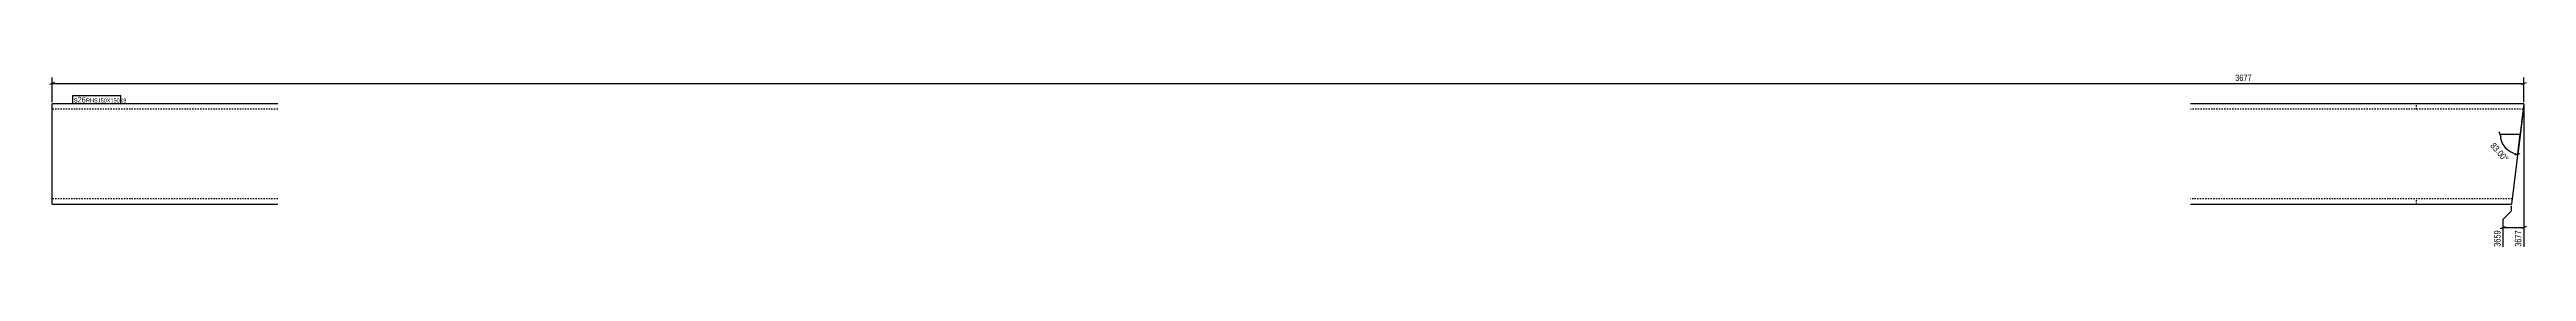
# Model space of a CAD drawing. Header units: millimetres. Extents: x 8 to 13300, y 5 to 267.
# Drawn here: x 9616 to 13300, y 5 to 267 of the extents above; entities that cross this region are included whole.
import ezdxf

# ---------------------------------------------------------------- set-up
doc = ezdxf.new("R2010")
doc.units = ezdxf.units.MM
doc.linetypes.add('DXK_LINE_DOT2', pattern=[3.9198, 1.9599, -1.9599])
for name, color, linetype in [('MÅLSÆTNING', 7, 'Continuous'), ('STÅL', 7, 'Continuous'), ('TEKST', 7, 'Continuous')]:
    doc.layers.add(name, color=color, linetype=linetype)
doc.styles.add('Arial Narrow', font='ARIALN.TTF', dxfattribs={"height": 0.2})

msp = doc.modelspace()

# ---------------------------------------------------------------- linework, layer by layer
at = {"layer": 'MÅLSÆTNING', "color": 7, "linetype": 'Continuous'}
for p, q in [((9619.3, 223.4), (9619.3, 259.8)), ((13296.3, 223.4), (13296.3, 259.8)), ((9623.1, 252.4), (9615.6, 249.4)), ((9619.3, 250.9), (13296.3, 250.9)), ((13292.5, 249.4), (13300, 252.4)), ((13296, 218.4), (13287, 145.6)), ((13296.3, 218.4), (13296.3, 7.5)), ((13262.2, 171.6), (13259.2, 179.1)), ((13260.7, 175.4), (13290.7, 175.4)), ((13287, 145.6), (13290.7, 175.4)), ((13283.1, 144.5), (13290.9, 146.6)), ((13261.6, 34.6), (13269.1, 37.6)), ((13265.4, 48.6), (13277.9, 61.1)), ((13265.4, 7.5), (13265.4, 48.6)), ((13277.9, 61.1), (13277.9, 68.4)), ((13300, 37.6), (13292.5, 34.6)), ((13265.4, 36.1), (13296.3, 36.1))]:
    msp.add_line(p, q, dxfattribs=at)
msp.add_arc((13290.7, 175.4), 30, 180, 263, dxfattribs=at)
at = {"layer": 'STÅL', "color": 2, "linetype": 'Continuous'}
for p, q in [((9955.3, 220.9), (9619.3, 220.9)), ((9619.3, 200.9), (9619.3, 220.9)), ((9619.3, 90.9), (9619.3, 200.9)), ((13296.3, 220.9), (12800.3, 220.9)), ((13296.3, 220.9), (13277.9, 70.9)), ((9619.3, 70.9), (9619.3, 90.9)), ((9619.3, 70.9), (9955.3, 70.9)), ((12800.3, 70.9), (13277.9, 70.9))]:
    msp.add_line(p, q, dxfattribs=at)
at = {"layer": 'STÅL', "color": 7, "linetype": 'DXK_LINE_DOT2'}
for p, q in [((9955.3, 212.9), (9619.3, 212.9)), ((13295.3, 212.9), (12800.3, 212.9)), ((13136.3, 212.9), (13136.3, 220.9)), ((9619.3, 79.8), (9619.3, 90.9)), ((9619.3, 78.9), (9619.3, 79.8)), ((9955.3, 78.9), (9619.3, 78.9)), ((9619.3, 72.4), (9619.3, 78.9)), ((13278.8, 78.9), (12800.3, 78.9)), ((13136.3, 70.9), (13136.3, 78.9))]:
    msp.add_line(p, q, dxfattribs=at)

# ---------------------------------------------------------------- next in the draw order: wipeouts: each hides what was drawn before it
at = {"color": 0}
for points, layer in [([(12893.2, 252.8), (12893.2, 266.8), (12864.9, 266.8), (12864.9, 252.8)], 'MÅLSÆTNING'), ([(13267.2, 130), (13277.7, 139.3), (13253.3, 166.8), (13242.8, 157.6)], 'MÅLSÆTNING'), ([(9667.3, 222.7), (9667.3, 231.4), (9651.8, 231.4), (9651.8, 222.7)], 'TEKST')]:
    msp.add_wipeout(points, dxfattribs=at).dxf.layer = layer
at = {"color": 0, "linetype": 'Continuous'}
msp.add_wipeout([(13294.3, 33.9), (13280.3, 33.9), (13280.3, 5.5), (13294.3, 5.5)], dxfattribs=at).dxf.layer = 'MÅLSÆTNING'

# ---------------------------------------------------------------- next in the draw order: texts
at = {"layer": 'MÅLSÆTNING', "color": 3, "style": 'Arial Narrow'}
msp.add_text('3677', height=9.54, dxfattribs=at).set_placement((12866.9, 254.8))
msp.add_text('83.00°', height=9.54, rotation=-48.5009, dxfattribs=at).set_placement((13245.6, 157.4))
at = {"layer": 'MÅLSÆTNING', "color": 3, "linetype": 'Continuous', "style": 'Arial Narrow'}
msp.add_text('3677', height=9.54, rotation=90.0002, dxfattribs=at).set_placement((13292.3, 7.5))

# ---------------------------------------------------------------- next in the draw order: wipeouts: each hides what was drawn before it
at = {"color": 0, "linetype": 'Continuous'}
msp.add_wipeout([(13263.4, 33.9), (13249.4, 33.9), (13249.4, 5.5), (13263.4, 5.5)], dxfattribs=at).dxf.layer = 'MÅLSÆTNING'
at = {"color": 0}
msp.add_wipeout([(9667.3, 222.7), (9667.3, 231.4), (9651.8, 231.4), (9651.8, 222.7)], dxfattribs=at).dxf.layer = 'TEKST'

# ---------------------------------------------------------------- next in the draw order: linework, layer by layer
at = {"layer": 'TEKST', "color": 7, "linetype": 'Continuous'}
msp.add_line((9650.3, 221.2), (9650.3, 232.9), dxfattribs=at)

# ---------------------------------------------------------------- next in the draw order: texts
at = {"layer": 'MÅLSÆTNING', "color": 3, "linetype": 'Continuous', "style": 'Arial Narrow'}
msp.add_text('3659', height=9.54, rotation=90.0002, dxfattribs=at).set_placement((13261.4, 7.5))

# ---------------------------------------------------------------- next in the draw order: wipeouts: each hides what was drawn before it
at = {"color": 0}
msp.add_wipeout([(9720.2, 222.7), (9720.2, 228.9), (9669.9, 228.9), (9669.9, 222.7)], dxfattribs=at).dxf.layer = 'TEKST'

# ---------------------------------------------------------------- next in the draw order: wipeouts: each hides what was drawn before it
msp.add_wipeout([(9720.2, 222.7), (9720.2, 228.9), (9669.9, 228.9), (9669.9, 222.7)], dxfattribs=at).dxf.layer = 'TEKST'

# ---------------------------------------------------------------- next in the draw order: linework, layer by layer
at = {"layer": 'TEKST', "color": 7, "linetype": 'Continuous'}
for p, q in [((9650.3, 232.9), (9721.7, 232.9)), ((9650.3, 221.2), (9721.7, 221.2)), ((9721.7, 221.2), (9721.7, 232.9))]:
    msp.add_line(p, q, dxfattribs=at)

# ---------------------------------------------------------------- next in the draw order: texts
at = {"layer": 'TEKST', "color": 3, "style": 'Arial Narrow'}
for s, height, p in [('s26', 8.35, (9651.8, 222.7)), ('RHS150X150X8', 5.965, (9669.9, 222.7))]:
    msp.add_text(s, height=height, dxfattribs=at).set_placement(p)

doc.saveas('drawing.dxf')
